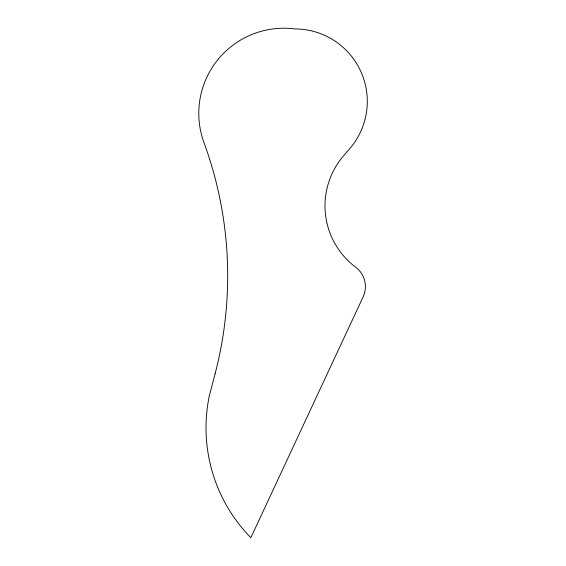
<?xml version="1.0" encoding="UTF-8"?>
<svg xmlns="http://www.w3.org/2000/svg" width="566" height="566" viewBox="0 0 566 566"><rect width="100%" height="100%" fill="white"/><g stroke="black" fill="none" stroke-linecap="round" stroke-linejoin="round"><path stroke-width="0.85" d="M215.094 373.758L209.3 395.91A157.015 157.015 0 0 0 250.837 537.7L363.16 296.817A24.161 24.161 0 0 0 355.745 267.265A76.728 76.728 0 0 1 343.767 155.572L349.555 148.9A72.483 72.483 0 0 0 294.801 28.916A85.141 85.141 0 0 0 204.008 142.703A386.592 386.592 0 0 1 215.094 373.758"/></g></svg>
